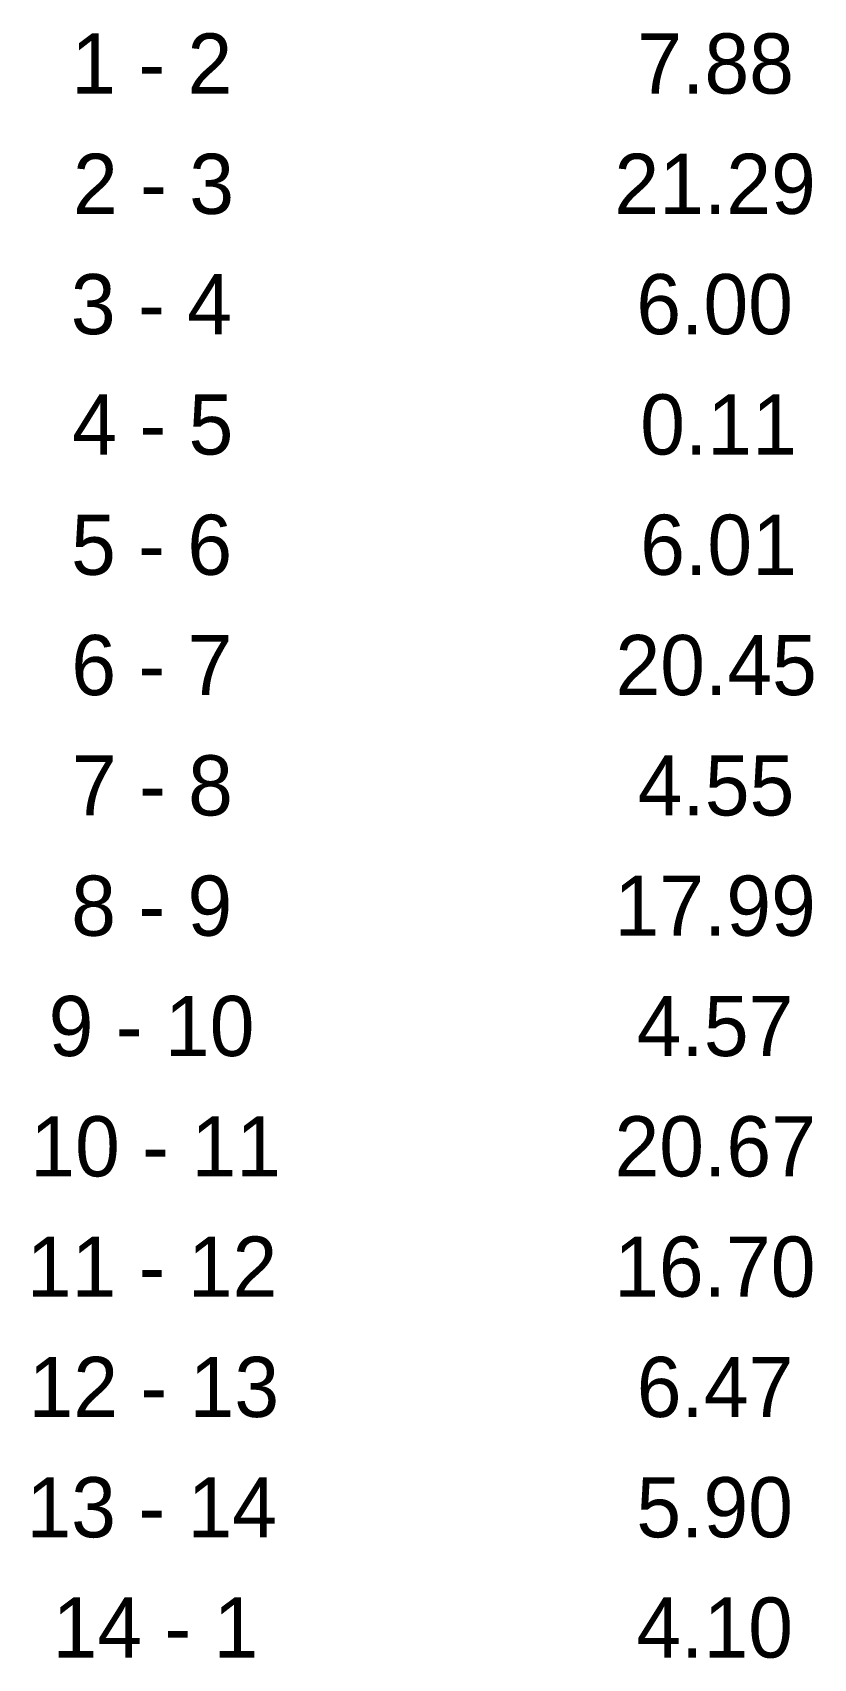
# Model space of a CAD drawing. Extents: x 537121 to 537639, y 1837052 to 1837670.
# Drawn here: x 537120.64 to 537140.1, y 1837052.48 to 1837093.02 of the extents above.
import ezdxf

# ---------------------------------------------------------------- set-up
doc = ezdxf.new("R2010")
doc.units = 0
doc.layers.add('Level 52', color=7, linetype='Continuous')

msp = doc.modelspace()

# ---------------------------------------------------------------- texts
at = {"layer": 'Level 52'}
for s, p in [('1 - 2', (537121.603, 1837091.498)), ('7.88', (537135.712, 1837091.498)), ('2 - 3', (537121.649, 1837088.498)), ('21.29', (537135.142, 1837088.498)), ('3 - 4', (537121.595, 1837085.498)), ('6.00', (537135.688, 1837085.498)), ('4 - 5', (537121.63, 1837082.498)), ('0.11', (537135.785, 1837082.498)), ('5 - 6', (537121.6, 1837079.498)), ('6.01', (537135.785, 1837079.498)), ('6 - 7', (537121.607, 1837076.498)), ('20.45', (537135.168, 1837076.498)), ('7 - 8', (537121.62, 1837073.498)), ('4.55', (537135.722, 1837073.498)), ('8 - 9', (537121.604, 1837070.498)), ('17.99', (537135.142, 1837070.498)), ('9 - 10', (537121.042, 1837067.498)), ('4.57', (537135.698, 1837067.498)), ('10 - 11', (537120.585, 1837064.498)), ('20.67', (537135.144, 1837064.498)), ('11 - 12', (537120.495, 1837061.498)), ('16.70', (537135.134, 1837061.498)), ('12 - 13', (537120.541, 1837058.498)), ('6.47', (537135.698, 1837058.498)), ('13 - 14', (537120.487, 1837055.498)), ('5.90', (537135.688, 1837055.498)), ('14 - 1', (537121.139, 1837052.498)), ('4.10', (537135.688, 1837052.498))]:
    msp.add_text(s, height=1.5, dxfattribs=at).set_placement(p)

doc.saveas('drawing.dxf')
